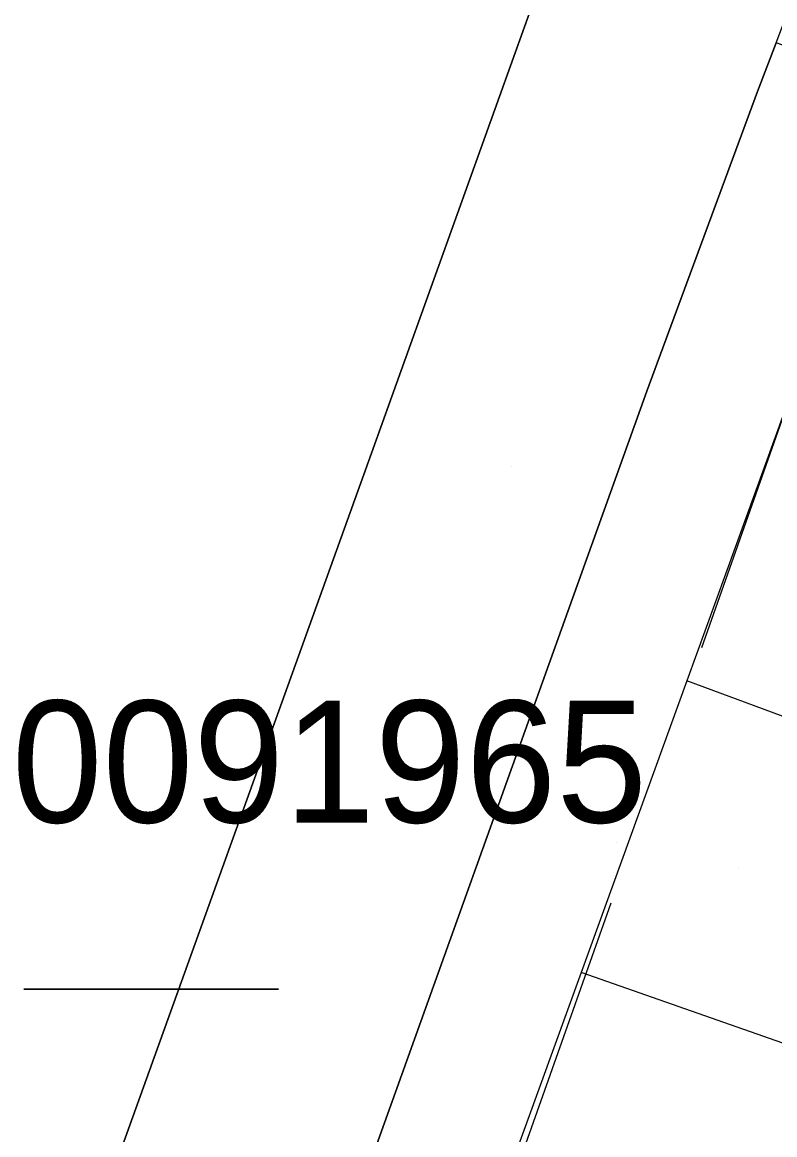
# Model space of a CAD drawing. Header units: metres. Extents: x 0 to 105485, y 0 to 425721.
# Drawn here: x 104690.54 to 104696.09, y 425199.45 to 425207.66 of the extents above; entities that cross this region are included whole.
import ezdxf
from ezdxf.enums import TextEntityAlignment as Align

# ---------------------------------------------------------------- set-up
doc = ezdxf.new("R2010")
doc.units = ezdxf.units.M
doc.header["$MEASUREMENT"] = 0
doc.linetypes.add('KG-PERCEEL-SO', pattern=[19, 5.5, -4, 5.5, -4])
for name, color, linetype, lineweight in [('B-XX-GK-KADEMUUR-G', 150, 'Continuous', 18), ('B-XX-IE-MEUBILAIR_WATERWEGMEUBILAIR-G', 150, 'Continuous', 18), ('B-XX-IE-MEUBILAIR_WEGMEUBILAIR-G', 7, 'Continuous', 18), ('B-XX-KG-GRENS_PERCEEL-G', 150, 'KG-PERCEEL-SO', 18), ('B-XX-MO-ONDERZOEK_SONDERING-G', 90, 'Continuous', 18), ('B-XX-MO-ONDERZOEK_SONDERING-T', 90, 'Continuous', 18), ('B-XX-OG-WATER_HAVEN-G', 170, 'Continuous', 18), ('B-XX-VH-OPENVERHARDING-G', 90, 'Continuous', 18), ('B-XX-VW-MARKERING-G', 7, 'Continuous', 18)]:
    doc.layers.add(name, color=color, linetype=linetype, lineweight=lineweight)

msp = doc.modelspace()

# ---------------------------------------------------------------- linework, layer by layer
at = {"layer": 'B-XX-GK-KADEMUUR-G', "ltscale": 0.5}
msp.add_lwpolyline([(104656.653, 425237.635), (104645.067, 425225.027), (104633.832, 425212.744), (104630.988, 425209.689), (104630, 425208.5949), (104630, 425207.8948), (104655.534, 425235.724), (104669.156, 425226.719), (104683.563, 425217.04), (104694.868, 425209.36), (104693.117, 425204.476), (104685.019, 425181.946), (104684.636, 425182.153), (104673.2142, 425150), (104682.3119, 425150), (104686.323, 425173.241), (104687.603, 425180.661), (104686.578, 425181.02), (104695.148, 425204.934), (104695.964, 425207.146), (104696.101, 425207.506), (104697.258, 425210.559), (104683.724, 425219.219), (104669.77, 425228.608)], close=True, dxfattribs=at)
at = {"layer": 'B-XX-IE-MEUBILAIR_WATERWEGMEUBILAIR-G', "color": 0, "true_color": 0x604a38}
msp.add_polyline3d([(104694.153, 425204.381, 2.228), (104694.153, 425204.381, 3.728)], dxfattribs=at)
at = {"layer": 'B-XX-IE-MEUBILAIR_WEGMEUBILAIR-G', "color": 0, "true_color": 0x604a38}
for points in [[(104695.997, 425204.561, 2.2781), (104695.997, 425204.561, 3.7781)], [(104694.923, 425201.601, 2.2673), (104694.923, 425201.601, 3.7673)], [(104695.825, 425201.41, 2.2961), (104695.825, 425201.41, 3.7961)]]:
    msp.add_polyline3d(points, dxfattribs=at)
at = {"layer": 'B-XX-KG-GRENS_PERCEEL-G', "ltscale": 0.5, "flags": 128}
msp.add_lwpolyline([(104687.57, 425180.675), (104693.151, 425196.26), (104696.088, 425204.554), (104697.774, 425209.408)], dxfattribs=at)
at = {"layer": 'B-XX-MO-ONDERZOEK_SONDERING-G', "color": 0, "true_color": 0xd62828}
msp.add_polyline3d([(104690.725, 425200.52, 3.3), (104690.912, 425200.52, 3.28), (104690.96, 425200.52, 3.261), (104690.837, 425200.52, 3.241), (104690.714, 425200.52, 3.221), (104690.591, 425200.52, 3.201), (104690.5776, 425200.52, 3.181), (104690.5643, 425200.52, 3.161), (104690.5605, 425200.52, 3.141), (104690.5567, 425200.52, 3.121), (104690.5558, 425200.52, 3.101), (104690.5549, 425200.52, 3.081), (104690.554, 425200.52, 3.061), (104690.557, 425200.52, 3.041), (104690.555, 425200.52, 3.021), (104690.555, 425200.52, 3.001), (104690.554, 425200.52, 2.981), (104690.556, 425200.52, 2.961), (104690.557, 425200.52, 2.941), (104690.557, 425200.52, 2.921), (104690.557, 425200.52, 2.901), (104690.563, 425200.52, 2.881), (104690.563, 425200.52, 2.861), (104690.557, 425200.52, 2.841), (104690.556, 425200.52, 2.821), (104690.556, 425200.52, 2.801), (104690.552, 425200.52, 2.781), (104690.552, 425200.52, 2.761), (104690.552, 425200.52, 2.741), (104690.552, 425200.52, 2.721), (104690.554, 425200.52, 2.701), (104690.556, 425200.52, 2.681), (104690.5553, 425200.52, 2.661), (104690.5546, 425200.52, 2.641), (104690.554, 425200.52, 2.621), (104690.554, 425200.52, 2.601), (104690.555, 425200.52, 2.581), (104690.555, 425200.52, 2.561), (104690.555, 425200.52, 2.541), (104690.555, 425200.52, 2.521), (104690.556, 425200.52, 2.501), (104690.557, 425200.52, 2.481), (104690.557, 425200.52, 2.461), (104690.557, 425200.52, 2.441), (104690.556, 425200.52, 2.421), (104690.555, 425200.52, 2.401), (104690.557, 425200.52, 2.381), (104690.559, 425200.52, 2.361), (104690.56, 425200.52, 2.341), (104690.56, 425200.52, 2.321), (104690.56, 425200.52, 2.301), (104690.561, 425200.52, 2.281), (104690.561, 425200.52, 2.261), (104690.56, 425200.52, 2.241), (104690.56, 425200.52, 2.221), (104690.56, 425200.52, 2.201), (104690.561, 425200.52, 2.181), (104690.561, 425200.52, 2.161), (104690.562, 425200.52, 2.141), (104690.566, 425200.52, 2.121), (104690.5655, 425200.52, 2.101), (104690.5651, 425200.52, 2.081), (104690.5646, 425200.52, 2.061), (104690.5643, 425200.52, 2.041), (104690.564, 425200.52, 2.021), (104690.564, 425200.52, 2.001), (104690.564, 425200.52, 1.981), (104690.565, 425200.52, 1.961), (104690.565, 425200.52, 1.941), (104690.564, 425200.52, 1.921), (104690.563, 425200.52, 1.901), (104690.564, 425200.52, 1.881), (104690.564, 425200.52, 1.861), (104690.567, 425200.52, 1.841), (104690.569, 425200.52, 1.821), (104690.569, 425200.52, 1.801), (104690.569, 425200.52, 1.781), (104690.572, 425200.52, 1.761), (104690.574, 425200.52, 1.741), (104690.575, 425200.52, 1.721), (104690.574, 425200.52, 1.701), (104690.57, 425200.52, 1.681), (104690.5686, 425200.52, 1.661), (104690.5673, 425200.52, 1.641), (104690.566, 425200.52, 1.621), (104690.566, 425200.52, 1.601), (104690.568, 425200.52, 1.581), (104690.57, 425200.52, 1.561), (104690.572, 425200.52, 1.541), (104690.5713, 425200.52, 1.521), (104690.5706, 425200.52, 1.501), (104690.57, 425200.52, 1.481), (104690.569, 425200.52, 1.461), (104690.569, 425200.52, 1.441), (104690.569, 425200.52, 1.421), (104690.569, 425200.52, 1.401), (104690.57, 425200.52, 1.381), (104690.572, 425200.52, 1.361), (104690.573, 425200.52, 1.341), (104690.572, 425200.52, 1.321), (104690.572, 425200.52, 1.301), (104690.57, 425200.52, 1.281), (104690.57, 425200.52, 1.261), (104690.571, 425200.52, 1.241), (104690.572, 425200.52, 1.221), (104690.572, 425200.52, 1.201), (104690.572, 425200.52, 1.181), (104690.574, 425200.52, 1.161), (104690.579, 425200.52, 1.141), (104690.581, 425200.52, 1.121), (104690.572, 425200.52, 1.101), (104690.569, 425200.52, 1.081), (104690.567, 425200.52, 1.061), (104690.566, 425200.52, 1.041), (104690.567, 425200.52, 1.021), (104690.567, 425200.52, 1.001), (104690.567, 425200.52, 0.981), (104690.567, 425200.52, 0.961), (104690.568, 425200.52, 0.941), (104690.568, 425200.52, 0.921), (104690.569, 425200.52, 0.901), (104690.569, 425200.52, 0.881), (104690.569, 425200.52, 0.861), (104690.567, 425200.52, 0.841), (104690.566, 425200.52, 0.821), (104690.566, 425200.52, 0.801), (104690.567, 425200.52, 0.781), (104690.569, 425200.52, 0.761), (104690.569, 425200.52, 0.741), (104690.568, 425200.52, 0.721), (104690.569, 425200.52, 0.701), (104690.571, 425200.52, 0.681), (104690.569, 425200.52, 0.661), (104690.574, 425200.52, 0.641), (104690.573, 425200.52, 0.621), (104690.573, 425200.52, 0.601), (104690.573, 425200.52, 0.581), (104690.584, 425200.52, 0.561), (104690.592, 425200.52, 0.541), (104690.611, 425200.52, 0.521), (104690.603, 425200.52, 0.501), (104690.594, 425200.52, 0.481), (104690.583, 425200.52, 0.461), (104690.575, 425200.52, 0.441), (104690.574, 425200.52, 0.421), (104690.574, 425200.52, 0.401), (104690.574, 425200.52, 0.381), (104690.574, 425200.52, 0.361), (104690.574, 425200.52, 0.341), (104690.574, 425200.52, 0.321), (104690.575, 425200.52, 0.301), (104690.575, 425200.52, 0.281), (104690.578, 425200.52, 0.261), (104690.592, 425200.52, 0.241), (104690.597, 425200.52, 0.221), (104690.585, 425200.52, 0.201), (104690.581, 425200.52, 0.181), (104690.576, 425200.52, 0.161), (104690.572, 425200.52, 0.141), (104690.571, 425200.52, 0.121), (104690.567, 425200.52, 0.101), (104690.567, 425200.52, 0.081), (104690.566, 425200.52, 0.061), (104690.565, 425200.52, 0.041), (104690.565, 425200.52, 0.021), (104690.564, 425200.52, 0.001), (104690.563, 425200.52, -0.019), (104690.564, 425200.52, -0.039), (104690.564, 425200.52, -0.059), (104690.564, 425200.52, -0.078), (104690.564, 425200.52, -0.098), (104690.565, 425200.52, -0.118), (104690.565, 425200.52, -0.138), (104690.565, 425200.52, -0.158), (104690.566, 425200.52, -0.178), (104690.567, 425200.52, -0.198), (104690.567, 425200.52, -0.218), (104690.567, 425200.52, -0.238), (104690.566, 425200.52, -0.258), (104690.567, 425200.52, -0.278), (104690.566, 425200.52, -0.298), (104690.566, 425200.52, -0.318), (104690.567, 425200.52, -0.338), (104690.567, 425200.52, -0.358), (104690.567, 425200.52, -0.378), (104690.566, 425200.52, -0.398), (104690.566, 425200.52, -0.418), (104690.568, 425200.52, -0.438), (104690.569, 425200.52, -0.458), (104690.571, 425200.52, -0.478), (104690.566, 425200.52, -0.498), (104690.566, 425200.52, -0.518), (104690.566, 425200.52, -0.538), (104690.566, 425200.52, -0.558), (104690.567, 425200.52, -0.578), (104690.567, 425200.52, -0.598), (104690.567, 425200.52, -0.618), (104690.569, 425200.52, -0.638), (104690.57, 425200.52, -0.658), (104690.572, 425200.52, -0.678), (104690.579, 425200.52, -0.698), (104690.583, 425200.52, -0.718), (104690.595, 425200.52, -0.738), (104690.597, 425200.52, -0.758), (104690.598, 425200.52, -0.778), (104690.6016, 425200.52, -0.798), (104690.6053, 425200.52, -0.818), (104690.609, 425200.52, -0.838), (104690.62, 425200.52, -0.858), (104690.624, 425200.52, -0.878), (104690.62, 425200.52, -0.898), (104690.621, 425200.52, -0.918), (104690.619, 425200.52, -0.938), (104690.595, 425200.52, -0.958), (104690.587, 425200.52, -0.978), (104690.581, 425200.52, -0.998), (104690.579, 425200.52, -1.018), (104690.578, 425200.52, -1.038), (104690.583, 425200.52, -1.058), (104690.588, 425200.52, -1.078), (104690.589, 425200.52, -1.098), (104690.584, 425200.52, -1.118), (104690.574, 425200.52, -1.138), (104690.571, 425200.52, -1.158), (104690.571, 425200.52, -1.178), (104690.571, 425200.52, -1.198), (104690.572, 425200.52, -1.218), (104690.573, 425200.52, -1.238), (104690.574, 425200.52, -1.258), (104690.576, 425200.52, -1.278), (104690.58, 425200.52, -1.298), (104690.584, 425200.52, -1.318), (104690.585, 425200.52, -1.338), (104690.583, 425200.52, -1.358), (104690.59, 425200.52, -1.378), (104690.587, 425200.52, -1.398), (104690.579, 425200.52, -1.418), (104690.578, 425200.52, -1.438), (104690.578, 425200.52, -1.458), (104690.584, 425200.52, -1.478), (104690.598, 425200.52, -1.498), (104690.63, 425200.52, -1.518), (104690.639, 425200.52, -1.538), (104690.636, 425200.52, -1.558), (104690.614, 425200.52, -1.578), (104690.6123, 425200.52, -1.598), (104690.6106, 425200.52, -1.618), (104690.609, 425200.52, -1.637), (104690.606, 425200.52, -1.657), (104690.594, 425200.52, -1.677), (104690.593, 425200.52, -1.697), (104690.589, 425200.52, -1.717), (104690.589, 425200.52, -1.737), (104690.587, 425200.52, -1.757), (104690.584, 425200.52, -1.777), (104690.583, 425200.52, -1.797), (104690.582, 425200.52, -1.817), (104690.581, 425200.52, -1.837), (104690.581, 425200.52, -1.857), (104690.582, 425200.52, -1.877), (104690.583, 425200.52, -1.897), (104690.583, 425200.52, -1.917), (104690.58, 425200.52, -1.937), (104690.579, 425200.52, -1.957), (104690.578, 425200.52, -1.977), (104690.578, 425200.52, -1.997), (104690.578, 425200.52, -2.017), (104690.58, 425200.52, -2.037), (104690.58, 425200.52, -2.057), (104690.582, 425200.52, -2.077), (104690.58, 425200.52, -2.097), (104690.579, 425200.52, -2.117), (104690.582, 425200.52, -2.137), (104690.582, 425200.52, -2.157), (104690.583, 425200.52, -2.177), (104690.582, 425200.52, -2.197), (104690.582, 425200.52, -2.217), (104690.583, 425200.52, -2.237), (104690.583, 425200.52, -2.257), (104690.584, 425200.52, -2.277), (104690.585, 425200.52, -2.297), (104690.585, 425200.52, -2.317), (104690.585, 425200.52, -2.337), (104690.585, 425200.52, -2.357), (104690.5843, 425200.52, -2.377), (104690.5836, 425200.52, -2.397), (104690.583, 425200.52, -2.417), (104690.583, 425200.52, -2.437), (104690.581, 425200.52, -2.457), (104690.581, 425200.52, -2.477), (104690.581, 425200.52, -2.497), (104690.582, 425200.52, -2.517), (104690.583, 425200.52, -2.537), (104690.583, 425200.52, -2.557), (104690.582, 425200.52, -2.577), (104690.581, 425200.52, -2.597), (104690.581, 425200.52, -2.617), (104690.581, 425200.52, -2.637), (104690.584, 425200.52, -2.657), (104690.585, 425200.52, -2.677), (104690.586, 425200.52, -2.697), (104690.588, 425200.52, -2.717), (104690.587, 425200.52, -2.737), (104690.585, 425200.52, -2.757), (104690.589, 425200.52, -2.777), (104690.593, 425200.52, -2.797), (104690.627, 425200.52, -2.817), (104690.642, 425200.52, -2.836), (104690.632, 425200.52, -2.856), (104690.594, 425200.52, -2.876), (104690.586, 425200.52, -2.896), (104690.585, 425200.52, -2.916), (104690.586, 425200.52, -2.936), (104690.588, 425200.52, -2.956), (104690.585, 425200.52, -2.976), (104690.586, 425200.52, -2.996), (104690.583, 425200.52, -3.016), (104690.581, 425200.52, -3.036), (104690.579, 425200.52, -3.056), (104690.58, 425200.52, -3.076), (104690.58, 425200.52, -3.096), (104690.581, 425200.52, -3.116), (104690.582, 425200.52, -3.136), (104690.587, 425200.52, -3.156), (104690.592, 425200.52, -3.176), (104690.594, 425200.52, -3.196), (104690.601, 425200.52, -3.216), (104690.605, 425200.52, -3.236), (104690.605, 425200.52, -3.256), (104690.607, 425200.52, -3.276), (104690.605, 425200.52, -3.296), (104690.608, 425200.52, -3.316), (104690.608, 425200.52, -3.336), (104690.608, 425200.52, -3.356), (104690.606, 425200.52, -3.376), (104690.606, 425200.52, -3.396), (104690.603, 425200.52, -3.416), (104690.595, 425200.52, -3.436), (104690.597, 425200.52, -3.456), (104690.592, 425200.52, -3.476), (104690.589, 425200.52, -3.496), (104690.591, 425200.52, -3.516), (104690.589, 425200.52, -3.536), (104690.59, 425200.52, -3.556), (104690.59, 425200.52, -3.576), (104690.587, 425200.52, -3.596), (104690.587, 425200.52, -3.616), (104690.588, 425200.52, -3.636), (104690.588, 425200.52, -3.656), (104690.589, 425200.52, -3.676), (104690.589, 425200.52, -3.696), (104690.588, 425200.52, -3.716), (104690.587, 425200.52, -3.736), (104690.586, 425200.52, -3.756), (104690.586, 425200.52, -3.776), (104690.586, 425200.52, -3.795), (104690.587, 425200.52, -3.815), (104690.588, 425200.52, -3.835), (104690.587, 425200.52, -3.855), (104690.587, 425200.52, -3.875), (104690.586, 425200.52, -3.895), (104690.586, 425200.52, -3.915), (104690.585, 425200.52, -3.935), (104690.585, 425200.52, -3.955), (104690.585, 425200.52, -3.975), (104690.586, 425200.52, -3.995), (104690.586, 425200.52, -4.015), (104690.585, 425200.52, -4.035), (104690.586, 425200.52, -4.055), (104690.585, 425200.52, -4.075), (104690.583, 425200.52, -4.095), (104690.582, 425200.52, -4.115), (104690.583, 425200.52, -4.135), (104690.583, 425200.52, -4.155), (104690.582, 425200.52, -4.175), (104690.582, 425200.52, -4.195), (104690.582, 425200.52, -4.215), (104690.582, 425200.52, -4.235), (104690.583, 425200.52, -4.255), (104690.583, 425200.52, -4.275), (104690.584, 425200.52, -4.295), (104690.585, 425200.52, -4.315), (104690.585, 425200.52, -4.335), (104690.586, 425200.52, -4.355), (104690.5863, 425200.52, -4.375), (104690.5866, 425200.52, -4.395), (104690.587, 425200.52, -4.415), (104690.589, 425200.52, -4.435), (104690.589, 425200.52, -4.455), (104690.589, 425200.52, -4.475), (104690.588, 425200.52, -4.495), (104690.588, 425200.52, -4.515), (104690.591, 425200.52, -4.535), (104690.592, 425200.52, -4.555), (104690.592, 425200.52, -4.575), (104690.594, 425200.52, -4.595), (104690.597, 425200.52, -4.614), (104690.6, 425200.52, -4.634), (104690.603, 425200.52, -4.654), (104690.602, 425200.52, -4.674), (104690.604, 425200.52, -4.694), (104690.605, 425200.52, -4.714), (104690.607, 425200.52, -4.734), (104690.61, 425200.52, -4.754), (104690.612, 425200.52, -4.774), (104690.617, 425200.52, -4.794), (104690.618, 425200.52, -4.814), (104690.62, 425200.52, -4.834), (104690.62, 425200.52, -4.854), (104690.62, 425200.52, -4.874), (104690.617, 425200.52, -4.894), (104690.6166, 425200.52, -4.914), (104690.6163, 425200.52, -4.934), (104690.616, 425200.52, -4.954), (104690.616, 425200.52, -4.974), (104690.617, 425200.52, -4.994), (104690.617, 425200.52, -5.014), (104690.616, 425200.52, -5.034), (104690.619, 425200.52, -5.054), (104690.62, 425200.52, -5.074), (104690.617, 425200.52, -5.094), (104690.618, 425200.52, -5.114), (104690.619, 425200.52, -5.134), (104690.622, 425200.52, -5.154), (104690.623, 425200.52, -5.174), (104690.624, 425200.52, -5.194), (104690.625, 425200.52, -5.214), (104690.628, 425200.52, -5.234), (104690.631, 425200.52, -5.254), (104690.631, 425200.52, -5.274), (104690.624, 425200.52, -5.294), (104690.621, 425200.52, -5.314), (104690.611, 425200.52, -5.333), (104690.602, 425200.52, -5.353), (104690.599, 425200.52, -5.373), (104690.595, 425200.52, -5.393), (104690.591, 425200.52, -5.413), (104690.587, 425200.52, -5.433), (104690.586, 425200.52, -5.453), (104690.583, 425200.52, -5.473), (104690.581, 425200.52, -5.493), (104690.579, 425200.52, -5.513), (104690.578, 425200.52, -5.533), (104690.578, 425200.52, -5.553), (104690.579, 425200.52, -5.573), (104690.583, 425200.52, -5.593), (104690.585, 425200.52, -5.613), (104690.591, 425200.52, -5.633), (104690.617, 425200.52, -5.653), (104690.704, 425200.52, -5.673), (104690.994, 425200.52, -5.693), (104691.13, 425200.52, -5.713), (104691.297, 425200.52, -5.733), (104691.401, 425200.52, -5.753), (104691.453, 425200.52, -5.773), (104691.545, 425200.52, -5.793), (104691.613, 425200.52, -5.813), (104691.633, 425200.52, -5.833), (104691.668, 425200.52, -5.853), (104691.68, 425200.52, -5.873), (104691.684, 425200.52, -5.893), (104691.682, 425200.52, -5.913), (104691.674, 425200.52, -5.933), (104691.664, 425200.52, -5.953), (104691.625, 425200.52, -5.973), (104691.591, 425200.52, -5.993), (104691.571, 425200.52, -6.012), (104691.54, 425200.52, -6.032), (104691.495, 425200.52, -6.052), (104691.487, 425200.52, -6.072), (104691.424, 425200.52, -6.092), (104691.367, 425200.52, -6.112), (104691.333, 425200.52, -6.132), (104691.269, 425200.52, -6.152), (104691.198, 425200.52, -6.172), (104691.163, 425200.52, -6.192), (104691.091, 425200.52, -6.213), (104691.032, 425200.52, -6.233), (104690.971, 425200.52, -6.253), (104690.9683, 425200.52, -6.272), (104690.9656, 425200.52, -6.292), (104690.963, 425200.52, -6.312), (104691.014, 425200.52, -6.332), (104691.034, 425200.52, -6.352), (104691.067, 425200.52, -6.372), (104691.073, 425200.52, -6.392), (104691.14, 425200.52, -6.412), (104691.156, 425200.52, -6.432), (104691.228, 425200.52, -6.452), (104691.3, 425200.52, -6.472), (104691.348, 425200.52, -6.492), (104691.36, 425200.52, -6.512), (104691.373, 425200.52, -6.532), (104691.35, 425200.52, -6.552), (104691.332, 425200.52, -6.572), (104691.295, 425200.52, -6.592), (104691.234, 425200.52, -6.612), (104691.203, 425200.52, -6.632), (104691.155, 425200.52, -6.652), (104691.12, 425200.52, -6.672), (104691.11, 425200.52, -6.692), (104691.117, 425200.52, -6.712), (104691.188, 425200.52, -6.732), (104691.238, 425200.52, -6.752), (104691.3, 425200.52, -6.772), (104691.29, 425200.52, -6.792), (104691.281, 425200.52, -6.812), (104691.232, 425200.52, -6.832), (104691.18, 425200.52, -6.851), (104691.133, 425200.52, -6.871), (104691.111, 425200.52, -6.891), (104691.064, 425200.52, -6.911), (104691.013, 425200.52, -6.931), (104690.987, 425200.52, -6.951), (104690.949, 425200.52, -6.971), (104690.906, 425200.52, -6.991), (104690.89, 425200.52, -7.011), (104690.872, 425200.52, -7.031), (104690.862, 425200.52, -7.051), (104690.863, 425200.52, -7.071), (104690.864, 425200.52, -7.091), (104690.871, 425200.52, -7.111), (104690.877, 425200.52, -7.131), (104690.909, 425200.52, -7.151), (104690.954, 425200.52, -7.171), (104690.983, 425200.52, -7.191), (104691.088, 425200.52, -7.211), (104691.217, 425200.52, -7.231), (104691.274, 425200.52, -7.251), (104691.39, 425200.52, -7.271), (104691.49, 425200.52, -7.291), (104691.543, 425200.52, -7.311), (104691.562, 425200.52, -7.331), (104691.576, 425200.52, -7.351), (104691.541, 425200.52, -7.371), (104691.486, 425200.52, -7.391), (104691.409, 425200.52, -7.411), (104691.398, 425200.52, -7.43), (104691.39, 425200.52, -7.45), (104691.39, 425200.52, -7.47), (104691.39, 425200.52, -7.49), (104691.391, 425200.52, -7.51), (104691.389, 425200.52, -7.53), (104691.362, 425200.52, -7.55), (104691.316, 425200.52, -7.57), (104691.298, 425200.52, -7.59), (104691.261, 425200.52, -7.61), (104691.266, 425200.52, -7.63), (104691.344, 425200.52, -7.65), (104691.398, 425200.52, -7.67), (104691.476, 425200.52, -7.69), (104691.546, 425200.52, -7.71), (104691.574, 425200.52, -7.73), (104691.607, 425200.52, -7.75), (104691.626, 425200.52, -7.77), (104691.634, 425200.52, -7.79), (104691.654, 425200.52, -7.81), (104691.669, 425200.52, -7.83), (104691.694, 425200.52, -7.85), (104691.702, 425200.52, -7.87), (104691.701, 425200.52, -7.89), (104691.687, 425200.52, -7.91), (104691.681, 425200.52, -7.93), (104691.68, 425200.52, -7.95), (104691.68, 425200.52, -7.969), (104691.669, 425200.52, -7.989), (104691.631, 425200.52, -8.009), (104691.605, 425200.52, -8.029), (104691.606, 425200.52, -8.049), (104691.6, 425200.52, -8.069), (104691.581, 425200.52, -8.089), (104691.572, 425200.52, -8.109), (104691.561, 425200.52, -8.129), (104691.538, 425200.52, -8.149), (104691.512, 425200.52, -8.169), (104691.502, 425200.52, -8.189), (104691.481, 425200.52, -8.209), (104691.466, 425200.52, -8.229), (104691.451, 425200.52, -8.249), (104691.448, 425200.52, -8.269), (104691.449, 425200.52, -8.289), (104691.459, 425200.52, -8.309), (104691.467, 425200.52, -8.329), (104691.487, 425200.52, -8.349), (104691.495, 425200.52, -8.369), (104691.4773, 425200.52, -8.389), (104691.4596, 425200.52, -8.409), (104691.442, 425200.52, -8.429), (104691.438, 425200.52, -8.449), (104691.426, 425200.52, -8.469), (104691.431, 425200.52, -8.488), (104691.437, 425200.52, -8.508), (104691.478, 425200.52, -8.528), (104691.523, 425200.52, -8.548), (104691.562, 425200.52, -8.568), (104691.579, 425200.52, -8.588), (104691.582, 425200.52, -8.608), (104691.552, 425200.52, -8.628), (104691.539, 425200.52, -8.648), (104691.507, 425200.52, -8.668), (104691.471, 425200.52, -8.688), (104691.453, 425200.52, -8.708), (104691.422, 425200.52, -8.728), (104691.405, 425200.52, -8.748), (104691.4, 425200.52, -8.768), (104691.389, 425200.52, -8.788), (104691.374, 425200.52, -8.808), (104691.37, 425200.52, -8.828), (104691.372, 425200.52, -8.848), (104691.395, 425200.52, -8.868), (104691.44, 425200.52, -8.888), (104691.465, 425200.52, -8.908), (104691.483, 425200.52, -8.928), (104691.454, 425200.52, -8.947), (104691.447, 425200.52, -8.967), (104691.452, 425200.52, -8.987), (104691.488, 425200.52, -9.007), (104691.523, 425200.52, -9.027), (104691.594, 425200.52, -9.047), (104691.599, 425200.52, -9.067), (104691.585, 425200.52, -9.087), (104691.577, 425200.52, -9.107), (104691.617, 425200.52, -9.127), (104691.652, 425200.52, -9.147), (104691.744, 425200.52, -9.167), (104691.783, 425200.52, -9.187), (104691.788, 425200.52, -9.207), (104691.777, 425200.52, -9.227), (104691.749, 425200.52, -9.247), (104691.701, 425200.52, -9.267), (104691.682, 425200.52, -9.287), (104691.647, 425200.52, -9.307), (104691.638, 425200.52, -9.327), (104691.628, 425200.52, -9.347), (104691.591, 425200.52, -9.367), (104691.551, 425200.52, -9.387), (104691.564, 425200.52, -9.406), (104691.571, 425200.52, -9.426), (104691.599, 425200.52, -9.446), (104691.613, 425200.52, -9.466), (104691.604, 425200.52, -9.486), (104691.563, 425200.52, -9.506), (104691.518, 425200.52, -9.526), (104691.503, 425200.52, -9.546), (104691.475, 425200.52, -9.566), (104691.455, 425200.52, -9.586), (104691.446, 425200.52, -9.606), (104691.422, 425200.52, -9.626), (104691.405, 425200.52, -9.646), (104691.397, 425200.52, -9.666), (104691.383, 425200.52, -9.686), (104691.371, 425200.52, -9.706), (104691.367, 425200.52, -9.726), (104691.352, 425200.52, -9.746), (104691.341, 425200.52, -9.766), (104691.336, 425200.52, -9.786), (104691.325, 425200.52, -9.806), (104691.309, 425200.52, -9.826), (104691.299, 425200.52, -9.845), (104691.27, 425200.52, -9.865), (104691.246, 425200.52, -9.885), (104691.233, 425200.52, -9.905), (104691.194, 425200.52, -9.925), (104691.166, 425200.52, -9.945), (104691.15, 425200.52, -9.965), (104691.13, 425200.52, -9.985), (104691.135, 425200.52, -10.005), (104691.158, 425200.52, -10.025), (104691.261, 425200.52, -10.045), (104691.4, 425200.52, -10.065), (104691.443, 425200.52, -10.085), (104691.543, 425200.52, -10.105), (104691.763, 425200.52, -10.125), (104691.876, 425200.52, -10.145), (104692.11, 425200.52, -10.165), (104692.228, 425200.52, -10.185), (104692.222, 425200.52, -10.205), (104692.22, 425200.52, -10.225), (104692.178, 425200.52, -10.244), (104692.171, 425200.52, -10.264), (104692.195, 425200.52, -10.284), (104692.267, 425200.52, -10.304), (104692.346, 425200.52, -10.324), (104692.406, 425200.52, -10.344), (104692.431, 425200.52, -10.364), (104692.364, 425200.52, -10.384), (104692.239, 425200.52, -10.404), (104692.243, 425200.52, -10.424), (104692.185, 425200.52, -10.444), (104692.153, 425200.52, -10.464), (104692.163, 425200.52, -10.484), (104692.145, 425200.52, -10.504), (104692.102, 425200.52, -10.524), (104692.065, 425200.52, -10.544), (104692.04, 425200.52, -10.564), (104692.051, 425200.52, -10.584), (104692.048, 425200.52, -10.603), (104692.034, 425200.52, -10.623), (104692.006, 425200.52, -10.643), (104691.984, 425200.52, -10.663), (104691.875, 425200.52, -10.683), (104691.774, 425200.52, -10.703), (104691.741, 425200.52, -10.723), (104691.698, 425200.52, -10.743), (104691.633, 425200.52, -10.763), (104691.579, 425200.52, -10.783), (104691.5617, 425200.52, -10.803), (104691.5443, 425200.52, -10.823), (104691.527, 425200.52, -10.843), (104691.534, 425200.52, -10.863), (104691.569, 425200.52, -10.883), (104691.672, 425200.52, -10.903), (104691.783, 425200.52, -10.922), (104691.805, 425200.52, -10.942), (104691.828, 425200.52, -10.962), (104691.827, 425200.52, -10.982), (104691.791, 425200.52, -11.002), (104691.628, 425200.52, -11.022), (104691.317, 425200.52, -11.042), (104691.167, 425200.52, -11.062), (104691.035, 425200.52, -11.082), (104691.01, 425200.52, -11.102), (104690.968, 425200.52, -11.122), (104690.907, 425200.52, -11.142), (104690.885, 425200.52, -11.162), (104690.842, 425200.52, -11.182), (104690.815, 425200.52, -11.202), (104690.779, 425200.52, -11.222), (104690.751, 425200.52, -11.242), (104690.748, 425200.52, -11.261), (104690.751, 425200.52, -11.281), (104690.763, 425200.52, -11.301), (104690.769, 425200.52, -11.321), (104690.786, 425200.52, -11.341), (104690.828, 425200.52, -11.361), (104690.888, 425200.52, -11.381), (104691.082, 425200.52, -11.401), (104691.132, 425200.52, -11.421), (104691.222, 425200.52, -11.441), (104691.325, 425200.52, -11.461), (104691.391, 425200.52, -11.481), (104691.411, 425200.52, -11.501), (104691.415, 425200.52, -11.521), (104691.401, 425200.52, -11.541), (104691.295, 425200.52, -11.56), (104691.25, 425200.52, -11.58), (104691.2376, 425200.52, -11.6), (104691.2253, 425200.52, -11.62), (104691.213, 425200.52, -11.64), (104691.217, 425200.52, -11.66), (104691.206, 425200.52, -11.68), (104691.136, 425200.52, -11.7), (104691.075, 425200.52, -11.72), (104690.964, 425200.52, -11.74), (104690.9576, 425200.52, -11.76), (104690.9513, 425200.52, -11.78), (104690.945, 425200.52, -11.8), (104691.065, 425200.52, -11.82), (104691.095, 425200.52, -11.84), (104691.087, 425200.52, -11.859), (104691.024, 425200.52, -11.879), (104690.992, 425200.52, -11.899), (104690.97, 425200.52, -11.919), (104690.987, 425200.52, -11.939), (104691.011, 425200.52, -11.959), (104691.062, 425200.52, -11.979), (104691.128, 425200.52, -11.999), (104691.154, 425200.52, -12.019), (104691.171, 425200.52, -12.039), (104691.231, 425200.52, -12.059), (104691.301, 425200.52, -12.079), (104691.373, 425200.52, -12.098), (104691.334, 425200.52, -12.118), (104691.327, 425200.52, -12.138), (104691.303, 425200.52, -12.158), (104691.249, 425200.52, -12.178), (104691.195, 425200.52, -12.198), (104691.15, 425200.52, -12.218), (104691.048, 425200.52, -12.238), (104691.039, 425200.52, -12.258), (104691.03, 425200.52, -12.278), (104691.021, 425200.52, -12.298), (104691.044, 425200.52, -12.318), (104691.118, 425200.52, -12.338), (104691.283, 425200.52, -12.357), (104691.455, 425200.52, -12.377), (104691.599, 425200.52, -12.397), (104691.658, 425200.52, -12.417), (104691.7437, 425200.52, -12.437), (104691.8293, 425200.52, -12.457), (104691.915, 425200.52, -12.477), (104691.938, 425200.52, -12.497), (104691.947, 425200.52, -12.517), (104691.945, 425200.52, -12.537), (104691.92, 425200.52, -12.557), (104691.713, 425200.52, -12.576), (104691.48, 425200.52, -12.596), (104691.371, 425200.52, -12.616), (104691.132, 425200.52, -12.636), (104691.074, 425200.52, -12.656), (104691.007, 425200.52, -12.676), (104691.007, 425200.52, -12.696), (104690.978, 425200.52, -12.716), (104690.9526, 425200.52, -12.736), (104690.9479, 425200.52, -12.756), (104690.9431, 425200.52, -12.776), (104690.9384, 425200.52, -12.796), (104690.944, 425200.52, -12.815), (104691.023, 425200.52, -12.835), (104691.109, 425200.52, -12.855), (104691.126, 425200.52, -12.875), (104691.136, 425200.52, -12.895), (104691.149, 425200.52, -12.915), (104691.158, 425200.52, -12.935), (104691.149, 425200.52, -12.955), (104691.115, 425200.52, -12.975), (104691.033, 425200.52, -12.995), (104690.948, 425200.52, -13.015), (104690.914, 425200.52, -13.035), (104690.9073, 425200.52, -13.054), (104690.9006, 425200.52, -13.074), (104690.894, 425200.52, -13.094), (104690.91, 425200.52, -13.114), (104690.91, 425200.52, -13.134), (104690.906, 425200.52, -13.154), (104691.011, 425200.52, -13.174), (104691.205, 425200.52, -13.194), (104691.425, 425200.52, -13.214), (104691.44, 425200.52, -13.234), (104691.438, 425200.52, -13.254), (104691.413, 425200.52, -13.273), (104691.389, 425200.52, -13.293), (104691.307, 425200.52, -13.313), (104691.251, 425200.52, -13.333), (104691.232, 425200.52, -13.353), (104691.21, 425200.52, -13.373), (104691.186, 425200.52, -13.393), (104691.188, 425200.52, -13.413), (104691.394, 425200.52, -13.433), (104691.476, 425200.52, -13.453), (104691.64, 425200.52, -13.472), (104691.755, 425200.52, -13.492), (104691.781, 425200.52, -13.512), (104691.703, 425200.52, -13.532), (104691.534, 425200.52, -13.552), (104691.512, 425200.52, -13.572), (104691.488, 425200.52, -13.592), (104691.468, 425200.52, -13.612), (104691.448, 425200.52, -13.632), (104691.428, 425200.52, -13.651), (104691.459, 425200.52, -13.671), (104691.598, 425200.52, -13.691), (104691.772, 425200.52, -13.711), (104691.819, 425200.52, -13.731), (104691.875, 425200.52, -13.751), (104691.878, 425200.52, -13.771), (104691.881, 425200.52, -13.791), (104691.87, 425200.52, -13.811), (104691.875, 425200.52, -13.83), (104691.906, 425200.52, -13.85), (104691.943, 425200.52, -13.87), (104691.899, 425200.52, -13.89), (104691.778, 425200.52, -13.91), (104691.693, 425200.52, -13.93), (104691.645, 425200.52, -13.95), (104691.545, 425200.52, -13.97), (104691.449, 425200.52, -13.989), (104691.353, 425200.52, -14.009), (104691.182, 425200.52, -14.029), (104691.125, 425200.52, -14.049), (104691.039, 425200.52, -14.069), (104691.0191, 425200.52, -14.089), (104690.9992, 425200.52, -14.109), (104690.9793, 425200.52, -14.129), (104690.985, 425200.52, -14.149), (104691.016, 425200.52, -14.168), (104691.062, 425200.52, -14.188), (104691.093, 425200.52, -14.208), (104691.08, 425200.52, -14.228), (104691.098, 425200.52, -14.248), (104691.078, 425200.52, -14.268), (104691.067, 425200.52, -14.288), (104691.004, 425200.52, -14.308), (104690.97, 425200.52, -14.327), (104690.969, 425200.52, -14.347), (104690.941, 425200.52, -14.367), (104690.913, 425200.52, -14.387), (104690.907, 425200.52, -14.407), (104690.885, 425200.52, -14.427), (104690.864, 425200.52, -14.447), (104690.818, 425200.52, -14.467), (104690.803, 425200.52, -14.486), (104690.791, 425200.52, -14.506), (104690.783, 425200.52, -14.526), (104690.78, 425200.52, -14.546), (104690.778, 425200.52, -14.566), (104690.779, 425200.52, -14.586), (104690.778, 425200.52, -14.606), (104690.789, 425200.52, -14.625), (104690.801, 425200.52, -14.645), (104690.799, 425200.52, -14.665), (104690.783, 425200.52, -14.685), (104690.778, 425200.52, -14.705), (104690.773, 425200.52, -14.725), (104690.768, 425200.52, -14.745), (104690.87, 425200.52, -14.764), (104690.94, 425200.52, -14.784), (104691.127, 425200.52, -14.804), (104691.228, 425200.52, -14.824), (104691.258, 425200.52, -14.844), (104691.295, 425200.52, -14.864), (104691.318, 425200.52, -14.884), (104691.342, 425200.52, -14.904), (104691.363, 425200.52, -14.923), (104691.4, 425200.52, -14.943), (104691.442, 425200.52, -14.963), (104691.467, 425200.52, -14.983), (104691.482, 425200.52, -15.003), (104691.497, 425200.52, -15.023), (104691.5, 425200.52, -15.043), (104691.472, 425200.52, -15.062), (104691.422, 425200.52, -15.082), (104691.369, 425200.52, -15.102), (104691.245, 425200.52, -15.122), (104691.2253, 425200.52, -15.142), (104691.2056, 425200.52, -15.162), (104691.186, 425200.52, -15.182), (104691.25, 425200.52, -15.201), (104691.303, 425200.52, -15.221), (104691.372, 425200.52, -15.241), (104691.395, 425200.52, -15.261), (104691.398, 425200.52, -15.281), (104691.403, 425200.52, -15.301), (104691.362, 425200.52, -15.321), (104691.239, 425200.52, -15.341), (104691.144, 425200.52, -15.36), (104690.946, 425200.52, -15.38), (104690.827, 425200.52, -15.4)], dxfattribs=at)
at = {"layer": 'B-XX-OG-WATER_HAVEN-G', "ltscale": 0.5}
msp.add_lwpolyline([(104630, 425150), (104673.2142, 425150), (104684.636, 425182.153), (104685.019, 425181.946), (104693.117, 425204.476), (104694.868, 425209.36), (104683.563, 425217.04), (104669.156, 425226.719), (104655.534, 425235.724), (104630, 425207.8948)], close=True, dxfattribs=at)
at = {"layer": 'B-XX-VH-OPENVERHARDING-G', "ltscale": 0.5}
msp.add_lwpolyline([(104699.362, 425198.993), (104700.078, 425201.079), (104700.852, 425203.336), (104701.563, 425205.589), (104697.03, 425207.18), (104696.101, 425207.506), (104695.964, 425207.146), (104695.148, 425204.934), (104686.578, 425181.02)], dxfattribs=at)
at = {"layer": 'B-XX-VW-MARKERING-G', "color": 0, "ltscale": 0.5, "true_color": 0x808080}
for points in [[(104697.03, 425207.18, 2.2741), (104696.226, 425204.96, 2.2839), (104695.443, 425202.797, 2.2781), (104694.663, 425200.643, 2.2683), (104693.848, 425198.392, 2.2338), (104693.105, 425196.341, 2.2411), (104692.34, 425194.229, 2.2394), (104691.525, 425191.976, 2.2076), (104690.737, 425189.801, 2.1992), (104690.001, 425187.767, 2.2241), (104689.201, 425185.558, 2.2239), (104688.382, 425183.297, 2.1946), (104687.448, 425180.715, 2.153)], [(104700.078, 425201.079, 2.3866), (104697.7605, 425201.938, 2.3529), (104695.443, 425202.797, 2.2781)], [(104699.362, 425198.993, 2.3686), (104697.0125, 425199.818, 2.323), (104694.663, 425200.643, 2.2683)]]:
    msp.add_polyline3d(points, dxfattribs=at)

# ---------------------------------------------------------------- texts
at = {"layer": 'B-XX-MO-ONDERZOEK_SONDERING-T', "color": 10, "lineweight": 18}
msp.add_text('CPT000000091965', height=0.9, dxfattribs=at).set_placement((104689.93, 425202.2), align=Align.MIDDLE_CENTER)

doc.saveas('drawing.dxf')
